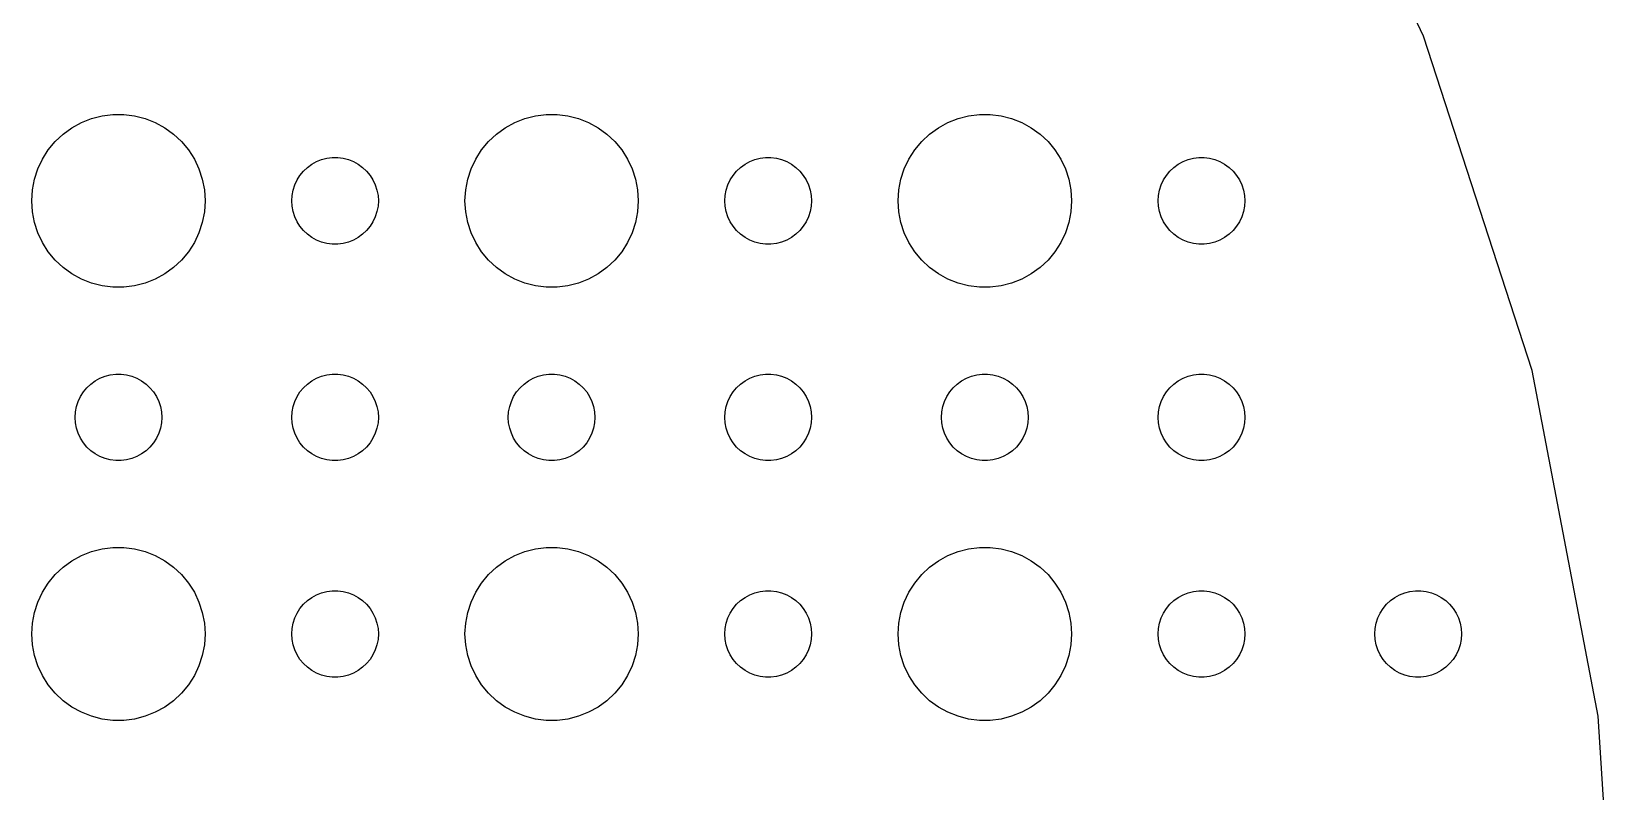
# Model space of a CAD drawing. Header units: metres. Extents: x -97 to 97, y -97 to 97.
# Drawn here: x 42 to 97, y 9.6 to 35.9 of the extents above; entities that cross this region are included whole.
import ezdxf

# ---------------------------------------------------------------- set-up
doc = ezdxf.new("R2010")
doc.units = ezdxf.units.M

msp = doc.modelspace()

# ---------------------------------------------------------------- linework, layer by layer
for p, q in [((90.1883, 35.7081), (85.0017, 46.7301)), ((93.9526, 24.1229), (90.1883, 35.7081)), ((43.0877, 32.3115), (43.3925, 32.533)), ((43.3925, 32.533), (43.7227, 32.7145)), ((43.7227, 32.7145), (44.0729, 32.8532)), ((44.0729, 32.8532), (44.4379, 32.9469)), ((44.4379, 32.9469), (44.8116, 32.9941)), ((44.8116, 32.9941), (45.1884, 32.9941)), ((45.1884, 32.9941), (45.5621, 32.9469)), ((45.5621, 32.9469), (45.927, 32.8532)), ((45.927, 32.8532), (46.2773, 32.7145)), ((46.2773, 32.7145), (46.6075, 32.533)), ((46.6075, 32.533), (46.9123, 32.3115)), ((58.0877, 32.3115), (58.3925, 32.533)), ((58.3925, 32.533), (58.7227, 32.7145)), ((58.7227, 32.7145), (59.0729, 32.8532)), ((59.0729, 32.8532), (59.4379, 32.9469)), ((59.4379, 32.9469), (59.8116, 32.9941)), ((59.8116, 32.9941), (60.1884, 32.9941)), ((60.1884, 32.9941), (60.5621, 32.9469)), ((60.5621, 32.9469), (60.927, 32.8532)), ((60.927, 32.8532), (61.2773, 32.7145)), ((61.2773, 32.7145), (61.6075, 32.533)), ((61.6075, 32.533), (61.9123, 32.3115)), ((73.0877, 32.3115), (73.3925, 32.533)), ((73.3925, 32.533), (73.7227, 32.7145)), ((73.7227, 32.7145), (74.073, 32.8532)), ((74.073, 32.8532), (74.4379, 32.9469)), ((74.4379, 32.9469), (74.8116, 32.9941)), ((74.8116, 32.9941), (75.1884, 32.9941)), ((75.1884, 32.9941), (75.5621, 32.9469)), ((75.5621, 32.9469), (75.927, 32.8532)), ((75.927, 32.8532), (76.2773, 32.7145)), ((76.2773, 32.7145), (76.6075, 32.533)), ((76.6075, 32.533), (76.9123, 32.3115)), ((42.5729, 31.7634), (42.8131, 32.0536)), ((42.8131, 32.0536), (43.0877, 32.3115)), ((46.9123, 32.3115), (47.1869, 32.0536)), ((47.1869, 32.0536), (47.427, 31.7634)), ((57.5729, 31.7634), (57.8131, 32.0536)), ((57.8131, 32.0536), (58.0877, 32.3115)), ((61.9123, 32.3115), (62.1869, 32.0536)), ((62.1869, 32.0536), (62.427, 31.7634)), ((72.573, 31.7634), (72.8131, 32.0536)), ((72.8131, 32.0536), (73.0877, 32.3115)), ((76.9123, 32.3115), (77.1869, 32.0536)), ((77.1869, 32.0536), (77.427, 31.7634)), ((42.2107, 31.1044), (42.3711, 31.4453)), ((42.3711, 31.4453), (42.5729, 31.7634)), ((47.427, 31.7634), (47.6289, 31.4453)), ((47.6289, 31.4453), (47.7893, 31.1044)), ((51.6963, 31.2665), (51.8613, 31.3572)), ((51.8613, 31.3572), (52.0365, 31.4266)), ((52.0365, 31.4266), (52.2189, 31.4734)), ((52.2189, 31.4734), (52.4058, 31.497)), ((52.4058, 31.497), (52.5942, 31.497)), ((52.5942, 31.497), (52.7811, 31.4734)), ((52.7811, 31.4734), (52.9635, 31.4266)), ((52.9635, 31.4266), (53.1387, 31.3572)), ((53.1387, 31.3572), (53.3037, 31.2665)), ((57.2107, 31.1044), (57.3711, 31.4453)), ((57.3711, 31.4453), (57.5729, 31.7634)), ((62.427, 31.7634), (62.6289, 31.4453)), ((62.6289, 31.4453), (62.7893, 31.1044)), ((66.6963, 31.2665), (66.8613, 31.3572)), ((66.8613, 31.3572), (67.0365, 31.4266)), ((67.0365, 31.4266), (67.2189, 31.4734)), ((67.2189, 31.4734), (67.4058, 31.497)), ((67.4058, 31.497), (67.5942, 31.497)), ((67.5942, 31.497), (67.7811, 31.4734)), ((67.7811, 31.4734), (67.9635, 31.4266)), ((67.9635, 31.4266), (68.1387, 31.3572)), ((68.1387, 31.3572), (68.3037, 31.2665)), ((72.2107, 31.1044), (72.3711, 31.4453)), ((72.3711, 31.4453), (72.573, 31.7634)), ((77.427, 31.7634), (77.6289, 31.4453)), ((77.6289, 31.4453), (77.7893, 31.1044)), ((81.6963, 31.2665), (81.8613, 31.3572)), ((81.8613, 31.3572), (82.0365, 31.4266)), ((82.0365, 31.4266), (82.2189, 31.4734)), ((82.2189, 31.4734), (82.4058, 31.497)), ((82.4058, 31.497), (82.5942, 31.497)), ((82.5942, 31.497), (82.7811, 31.4734)), ((82.7811, 31.4734), (82.9635, 31.4266)), ((82.9635, 31.4266), (83.1387, 31.3572)), ((83.1387, 31.3572), (83.3037, 31.2665)), ((42.0942, 30.7461), (42.2107, 31.1044)), ((47.7893, 31.1044), (47.9057, 30.7461)), ((51.1855, 30.7226), (51.2865, 30.8817)), ((51.2865, 30.8817), (51.4065, 31.0268)), ((51.4065, 31.0268), (51.5439, 31.1558)), ((51.5439, 31.1558), (51.6963, 31.2665)), ((53.3037, 31.2665), (53.4561, 31.1558)), ((53.4561, 31.1558), (53.5934, 31.0268)), ((53.5934, 31.0268), (53.7135, 30.8817)), ((53.7135, 30.8817), (53.8145, 30.7226)), ((57.0942, 30.7461), (57.2107, 31.1044)), ((62.7893, 31.1044), (62.9057, 30.7461)), ((66.1855, 30.7226), (66.2865, 30.8817)), ((66.2865, 30.8817), (66.4065, 31.0268)), ((66.4065, 31.0268), (66.5439, 31.1558)), ((66.5439, 31.1558), (66.6963, 31.2665)), ((68.3037, 31.2665), (68.4561, 31.1558)), ((68.4561, 31.1558), (68.5934, 31.0268)), ((68.5934, 31.0268), (68.7135, 30.8817)), ((68.7135, 30.8817), (68.8145, 30.7226)), ((72.0943, 30.7461), (72.2107, 31.1044)), ((77.7893, 31.1044), (77.9057, 30.7461)), ((81.1855, 30.7226), (81.2865, 30.8817)), ((81.2865, 30.8817), (81.4065, 31.0268)), ((81.4065, 31.0268), (81.5439, 31.1558)), ((81.5439, 31.1558), (81.6963, 31.2665)), ((83.3037, 31.2665), (83.4561, 31.1558)), ((83.4561, 31.1558), (83.5934, 31.0268)), ((83.5934, 31.0268), (83.7135, 30.8817)), ((83.7135, 30.8817), (83.8145, 30.7226)), ((42, 30), (42.0237, 30.376)), ((42.0237, 30.376), (42.0942, 30.7461)), ((47.9057, 30.7461), (47.9763, 30.376)), ((47.9763, 30.376), (48, 30)), ((51.0118, 30.188), (51.0471, 30.373)), ((51.0471, 30.373), (51.1053, 30.5522)), ((51.1053, 30.5522), (51.1855, 30.7226)), ((53.8145, 30.7226), (53.8947, 30.5522)), ((53.8947, 30.5522), (53.9529, 30.373)), ((53.9529, 30.373), (53.9882, 30.188)), ((57, 30), (57.0237, 30.376)), ((57.0237, 30.376), (57.0942, 30.7461)), ((62.9057, 30.7461), (62.9763, 30.376)), ((62.9763, 30.376), (63, 30)), ((66.0118, 30.188), (66.0471, 30.373)), ((66.0471, 30.373), (66.1053, 30.5522)), ((66.1053, 30.5522), (66.1855, 30.7226)), ((68.8145, 30.7226), (68.8947, 30.5522)), ((68.8947, 30.5522), (68.9529, 30.373)), ((68.9529, 30.373), (68.9882, 30.188)), ((72, 30), (72.0237, 30.376)), ((72.0237, 30.376), (72.0943, 30.7461)), ((77.9057, 30.7461), (77.9763, 30.376)), ((77.9763, 30.376), (78, 30)), ((81.0118, 30.188), (81.0471, 30.373)), ((81.0471, 30.373), (81.1053, 30.5522)), ((81.1053, 30.5522), (81.1855, 30.7226)), ((83.8145, 30.7226), (83.8947, 30.5522)), ((83.8947, 30.5522), (83.9529, 30.373)), ((83.9529, 30.373), (83.9882, 30.188)), ((42.0237, 29.624), (42, 30)), ((48, 30), (47.9763, 29.624)), ((51, 30), (51.0118, 30.188)), ((51.0118, 29.812), (51, 30)), ((51.0471, 29.627), (51.0118, 29.812)), ((53.9882, 29.812), (53.9529, 29.627)), ((53.9882, 30.188), (54, 30)), ((54, 30), (53.9882, 29.812)), ((57.0237, 29.624), (57, 30)), ((63, 30), (62.9763, 29.624)), ((66, 30), (66.0118, 30.188)), ((66.0118, 29.812), (66, 30)), ((66.0471, 29.627), (66.0118, 29.812)), ((68.9882, 29.812), (68.9529, 29.627)), ((68.9882, 30.188), (69, 30)), ((69, 30), (68.9882, 29.812)), ((72.0237, 29.624), (72, 30)), ((78, 30), (77.9763, 29.624)), ((81, 30), (81.0118, 30.188)), ((81.0118, 29.812), (81, 30)), ((81.0471, 29.627), (81.0118, 29.812)), ((83.9882, 29.812), (83.9529, 29.627)), ((83.9882, 30.188), (84, 30)), ((84, 30), (83.9882, 29.812)), ((42.0942, 29.2539), (42.0237, 29.624)), ((42.2107, 28.8956), (42.0942, 29.2539)), ((47.9057, 29.2539), (47.7893, 28.8956)), ((47.9763, 29.624), (47.9057, 29.2539)), ((51.1053, 29.4478), (51.0471, 29.627)), ((51.1855, 29.2774), (51.1053, 29.4478)), ((51.2865, 29.1183), (51.1855, 29.2774)), ((53.8145, 29.2774), (53.7135, 29.1183)), ((53.8947, 29.4478), (53.8145, 29.2774)), ((53.9529, 29.627), (53.8947, 29.4478)), ((57.0942, 29.2539), (57.0237, 29.624)), ((57.2107, 28.8956), (57.0942, 29.2539)), ((62.9057, 29.2539), (62.7893, 28.8956)), ((62.9763, 29.624), (62.9057, 29.2539)), ((66.1053, 29.4478), (66.0471, 29.627)), ((66.1855, 29.2774), (66.1053, 29.4478)), ((66.2865, 29.1183), (66.1855, 29.2774)), ((68.8145, 29.2774), (68.7135, 29.1183)), ((68.8947, 29.4478), (68.8145, 29.2774)), ((68.9529, 29.627), (68.8947, 29.4478)), ((72.0943, 29.2539), (72.0237, 29.624)), ((72.2107, 28.8956), (72.0943, 29.2539)), ((77.9057, 29.2539), (77.7893, 28.8956)), ((77.9763, 29.624), (77.9057, 29.2539)), ((81.1053, 29.4478), (81.0471, 29.627)), ((81.1855, 29.2774), (81.1053, 29.4478)), ((81.2865, 29.1183), (81.1855, 29.2774)), ((83.8145, 29.2774), (83.7135, 29.1183)), ((83.8947, 29.4478), (83.8145, 29.2774)), ((83.9529, 29.627), (83.8947, 29.4478)), ((42.3711, 28.5547), (42.2107, 28.8956)), ((47.7893, 28.8956), (47.6289, 28.5547)), ((51.4065, 28.9732), (51.2865, 29.1183)), ((51.5439, 28.8442), (51.4065, 28.9732)), ((51.6963, 28.7335), (51.5439, 28.8442)), ((51.8613, 28.6427), (51.6963, 28.7335)), ((52.0365, 28.5734), (51.8613, 28.6427)), ((53.1387, 28.6427), (52.9635, 28.5734)), ((53.3037, 28.7335), (53.1387, 28.6427)), ((53.4561, 28.8442), (53.3037, 28.7335)), ((53.5934, 28.9732), (53.4561, 28.8442)), ((53.7135, 29.1183), (53.5934, 28.9732)), ((57.3711, 28.5547), (57.2107, 28.8956)), ((62.7893, 28.8956), (62.6289, 28.5547)), ((66.4065, 28.9732), (66.2865, 29.1183)), ((66.5439, 28.8442), (66.4065, 28.9732)), ((66.6963, 28.7335), (66.5439, 28.8442)), ((66.8613, 28.6427), (66.6963, 28.7335)), ((67.0365, 28.5734), (66.8613, 28.6427)), ((68.1387, 28.6427), (67.9635, 28.5734)), ((68.3037, 28.7335), (68.1387, 28.6427)), ((68.4561, 28.8442), (68.3037, 28.7335)), ((68.5934, 28.9732), (68.4561, 28.8442)), ((68.7135, 29.1183), (68.5934, 28.9732)), ((72.3711, 28.5547), (72.2107, 28.8956)), ((77.7893, 28.8956), (77.6289, 28.5547)), ((81.4065, 28.9732), (81.2865, 29.1183)), ((81.5439, 28.8442), (81.4065, 28.9732)), ((81.6963, 28.7335), (81.5439, 28.8442)), ((81.8613, 28.6427), (81.6963, 28.7335)), ((82.0365, 28.5734), (81.8613, 28.6427)), ((83.1387, 28.6427), (82.9635, 28.5734)), ((83.3037, 28.7335), (83.1387, 28.6427)), ((83.4561, 28.8442), (83.3037, 28.7335)), ((83.5934, 28.9732), (83.4561, 28.8442)), ((83.7135, 29.1183), (83.5934, 28.9732)), ((42.5729, 28.2366), (42.3711, 28.5547)), ((42.8131, 27.9464), (42.5729, 28.2366)), ((47.427, 28.2366), (47.1869, 27.9464)), ((47.6289, 28.5547), (47.427, 28.2366)), ((52.2189, 28.5266), (52.0365, 28.5734)), ((52.4058, 28.503), (52.2189, 28.5266)), ((52.5942, 28.503), (52.4058, 28.503)), ((52.7811, 28.5266), (52.5942, 28.503)), ((52.9635, 28.5734), (52.7811, 28.5266)), ((57.5729, 28.2366), (57.3711, 28.5547)), ((57.8131, 27.9464), (57.5729, 28.2366)), ((62.427, 28.2366), (62.1869, 27.9464)), ((62.6289, 28.5547), (62.427, 28.2366)), ((67.2189, 28.5266), (67.0365, 28.5734)), ((67.4058, 28.503), (67.2189, 28.5266)), ((67.5942, 28.503), (67.4058, 28.503)), ((67.7811, 28.5266), (67.5942, 28.503)), ((67.9635, 28.5734), (67.7811, 28.5266)), ((72.573, 28.2366), (72.3711, 28.5547)), ((72.8131, 27.9464), (72.573, 28.2366)), ((77.427, 28.2366), (77.1869, 27.9464)), ((77.6289, 28.5547), (77.427, 28.2366)), ((82.2189, 28.5266), (82.0365, 28.5734)), ((82.4058, 28.503), (82.2189, 28.5266)), ((82.5942, 28.503), (82.4058, 28.503)), ((82.7811, 28.5266), (82.5942, 28.503)), ((82.9635, 28.5734), (82.7811, 28.5266)), ((43.0877, 27.6884), (42.8131, 27.9464)), ((43.3925, 27.467), (43.0877, 27.6884)), ((46.9123, 27.6884), (46.6075, 27.467)), ((47.1869, 27.9464), (46.9123, 27.6884)), ((58.0877, 27.6884), (57.8131, 27.9464)), ((58.3925, 27.467), (58.0877, 27.6884)), ((61.9123, 27.6884), (61.6075, 27.467)), ((62.1869, 27.9464), (61.9123, 27.6884)), ((73.0877, 27.6884), (72.8131, 27.9464)), ((73.3925, 27.467), (73.0877, 27.6884)), ((76.9123, 27.6884), (76.6075, 27.467)), ((77.1869, 27.9464), (76.9123, 27.6884)), ((43.7227, 27.2855), (43.3925, 27.467)), ((44.0729, 27.1468), (43.7227, 27.2855)), ((44.4379, 27.0531), (44.0729, 27.1468)), ((44.8116, 27.0059), (44.4379, 27.0531)), ((45.1884, 27.0059), (44.8116, 27.0059)), ((45.5621, 27.0531), (45.1884, 27.0059)), ((45.927, 27.1468), (45.5621, 27.0531)), ((46.2773, 27.2855), (45.927, 27.1468)), ((46.6075, 27.467), (46.2773, 27.2855)), ((58.7227, 27.2855), (58.3925, 27.467)), ((59.0729, 27.1468), (58.7227, 27.2855)), ((59.4379, 27.0531), (59.0729, 27.1468)), ((59.8116, 27.0059), (59.4379, 27.0531)), ((60.1884, 27.0059), (59.8116, 27.0059)), ((60.5621, 27.0531), (60.1884, 27.0059)), ((60.927, 27.1468), (60.5621, 27.0531)), ((61.2773, 27.2855), (60.927, 27.1468)), ((61.6075, 27.467), (61.2773, 27.2855)), ((73.7227, 27.2855), (73.3925, 27.467)), ((74.073, 27.1468), (73.7227, 27.2855)), ((74.4379, 27.0531), (74.073, 27.1468)), ((74.8116, 27.0059), (74.4379, 27.0531)), ((75.1884, 27.0059), (74.8116, 27.0059)), ((75.5621, 27.0531), (75.1884, 27.0059)), ((75.927, 27.1468), (75.5621, 27.0531)), ((76.2773, 27.2855), (75.927, 27.1468)), ((76.6075, 27.467), (76.2773, 27.2855)), ((43.9065, 23.5268), (44.0439, 23.6558)), ((44.0439, 23.6558), (44.1963, 23.7665)), ((44.1963, 23.7665), (44.3613, 23.8572)), ((44.3613, 23.8572), (44.5365, 23.9266)), ((44.5365, 23.9266), (44.7189, 23.9734)), ((44.7189, 23.9734), (44.9058, 23.997)), ((44.9058, 23.997), (45.0942, 23.997)), ((45.0942, 23.997), (45.2811, 23.9734)), ((45.2811, 23.9734), (45.4635, 23.9266)), ((45.4635, 23.9266), (45.6387, 23.8572)), ((45.6387, 23.8572), (45.8037, 23.7665)), ((45.8037, 23.7665), (45.9561, 23.6558)), ((45.9561, 23.6558), (46.0934, 23.5268)), ((51.4065, 23.5268), (51.5439, 23.6558)), ((51.5439, 23.6558), (51.6963, 23.7665)), ((51.6963, 23.7665), (51.8613, 23.8572)), ((51.8613, 23.8572), (52.0365, 23.9266)), ((52.0365, 23.9266), (52.2189, 23.9734)), ((52.2189, 23.9734), (52.4058, 23.997)), ((52.4058, 23.997), (52.5942, 23.997)), ((52.5942, 23.997), (52.7811, 23.9734)), ((52.7811, 23.9734), (52.9635, 23.9266)), ((52.9635, 23.9266), (53.1387, 23.8572)), ((53.1387, 23.8572), (53.3037, 23.7665)), ((53.3037, 23.7665), (53.4561, 23.6558)), ((53.4561, 23.6558), (53.5934, 23.5268)), ((58.9065, 23.5268), (59.0439, 23.6558)), ((59.0439, 23.6558), (59.1963, 23.7665)), ((59.1963, 23.7665), (59.3613, 23.8572)), ((59.3613, 23.8572), (59.5365, 23.9266)), ((59.5365, 23.9266), (59.7189, 23.9734)), ((59.7189, 23.9734), (59.9058, 23.997)), ((59.9058, 23.997), (60.0942, 23.997)), ((60.0942, 23.997), (60.2811, 23.9734)), ((60.2811, 23.9734), (60.4635, 23.9266)), ((60.4635, 23.9266), (60.6387, 23.8572)), ((60.6387, 23.8572), (60.8037, 23.7665)), ((60.8037, 23.7665), (60.9561, 23.6558)), ((60.9561, 23.6558), (61.0934, 23.5268)), ((66.4065, 23.5268), (66.5439, 23.6558)), ((66.5439, 23.6558), (66.6963, 23.7665)), ((66.6963, 23.7665), (66.8613, 23.8572)), ((66.8613, 23.8572), (67.0365, 23.9266)), ((67.0365, 23.9266), (67.2189, 23.9734)), ((67.2189, 23.9734), (67.4058, 23.997)), ((67.4058, 23.997), (67.5942, 23.997)), ((67.5942, 23.997), (67.7811, 23.9734)), ((67.7811, 23.9734), (67.9635, 23.9266)), ((67.9635, 23.9266), (68.1387, 23.8572)), ((68.1387, 23.8572), (68.3037, 23.7665)), ((68.3037, 23.7665), (68.4561, 23.6558)), ((68.4561, 23.6558), (68.5934, 23.5268)), ((73.9065, 23.5268), (74.0439, 23.6558)), ((74.0439, 23.6558), (74.1963, 23.7665)), ((74.1963, 23.7665), (74.3613, 23.8572)), ((74.3613, 23.8572), (74.5365, 23.9266)), ((74.5365, 23.9266), (74.7189, 23.9734)), ((74.7189, 23.9734), (74.9058, 23.997)), ((74.9058, 23.997), (75.0942, 23.997)), ((75.0942, 23.997), (75.2811, 23.9734)), ((75.2811, 23.9734), (75.4635, 23.9266)), ((75.4635, 23.9266), (75.6387, 23.8572)), ((75.6387, 23.8572), (75.8037, 23.7665)), ((75.8037, 23.7665), (75.9561, 23.6558)), ((75.9561, 23.6558), (76.0934, 23.5268)), ((81.4065, 23.5268), (81.5439, 23.6558)), ((81.5439, 23.6558), (81.6963, 23.7665)), ((81.6963, 23.7665), (81.8613, 23.8572)), ((81.8613, 23.8572), (82.0365, 23.9266)), ((82.0365, 23.9266), (82.2189, 23.9734)), ((82.2189, 23.9734), (82.4058, 23.997)), ((82.4058, 23.997), (82.5942, 23.997)), ((82.5942, 23.997), (82.7811, 23.9734)), ((82.7811, 23.9734), (82.9635, 23.9266)), ((82.9635, 23.9266), (83.1387, 23.8572)), ((83.1387, 23.8572), (83.3037, 23.7665)), ((83.3037, 23.7665), (83.4561, 23.6558)), ((83.4561, 23.6558), (83.5934, 23.5268)), ((96.2351, 12.1573), (93.9526, 24.1229)), ((43.6053, 23.0522), (43.6855, 23.2226)), ((43.6855, 23.2226), (43.7865, 23.3817)), ((43.7865, 23.3817), (43.9065, 23.5268)), ((46.0934, 23.5268), (46.2135, 23.3817)), ((46.2135, 23.3817), (46.3145, 23.2226)), ((46.3145, 23.2226), (46.3947, 23.0522)), ((51.1053, 23.0522), (51.1855, 23.2226)), ((51.1855, 23.2226), (51.2865, 23.3817)), ((51.2865, 23.3817), (51.4065, 23.5268)), ((53.5934, 23.5268), (53.7135, 23.3817)), ((53.7135, 23.3817), (53.8145, 23.2226)), ((53.8145, 23.2226), (53.8947, 23.0522)), ((58.6053, 23.0522), (58.6855, 23.2226)), ((58.6855, 23.2226), (58.7865, 23.3817)), ((58.7865, 23.3817), (58.9065, 23.5268)), ((61.0934, 23.5268), (61.2135, 23.3817)), ((61.2135, 23.3817), (61.3145, 23.2226)), ((61.3145, 23.2226), (61.3947, 23.0522)), ((66.1053, 23.0522), (66.1855, 23.2226)), ((66.1855, 23.2226), (66.2865, 23.3817)), ((66.2865, 23.3817), (66.4065, 23.5268)), ((68.5934, 23.5268), (68.7135, 23.3817)), ((68.7135, 23.3817), (68.8145, 23.2226)), ((68.8145, 23.2226), (68.8947, 23.0522)), ((73.6053, 23.0522), (73.6855, 23.2226)), ((73.6855, 23.2226), (73.7865, 23.3817)), ((73.7865, 23.3817), (73.9065, 23.5268)), ((76.0934, 23.5268), (76.2135, 23.3817)), ((76.2135, 23.3817), (76.3145, 23.2226)), ((76.3145, 23.2226), (76.3947, 23.0522)), ((81.1053, 23.0522), (81.1855, 23.2226)), ((81.1855, 23.2226), (81.2865, 23.3817)), ((81.2865, 23.3817), (81.4065, 23.5268)), ((83.5934, 23.5268), (83.7135, 23.3817)), ((83.7135, 23.3817), (83.8145, 23.2226)), ((83.8145, 23.2226), (83.8947, 23.0522)), ((43.5, 22.5), (43.5118, 22.688)), ((43.5118, 22.688), (43.5471, 22.873)), ((43.5471, 22.873), (43.6053, 23.0522)), ((46.3947, 23.0522), (46.4529, 22.873)), ((46.4529, 22.873), (46.4882, 22.688)), ((46.4882, 22.688), (46.5, 22.5)), ((51, 22.5), (51.0118, 22.688)), ((51.0118, 22.688), (51.0471, 22.873)), ((51.0471, 22.873), (51.1053, 23.0522)), ((53.8947, 23.0522), (53.9529, 22.873)), ((53.9529, 22.873), (53.9882, 22.688)), ((53.9882, 22.688), (54, 22.5)), ((58.5, 22.5), (58.5118, 22.688)), ((58.5118, 22.688), (58.5471, 22.873)), ((58.5471, 22.873), (58.6053, 23.0522)), ((61.3947, 23.0522), (61.4529, 22.873)), ((61.4529, 22.873), (61.4882, 22.688)), ((61.4882, 22.688), (61.5, 22.5)), ((66, 22.5), (66.0118, 22.688)), ((66.0118, 22.688), (66.0471, 22.873)), ((66.0471, 22.873), (66.1053, 23.0522)), ((68.8947, 23.0522), (68.9529, 22.873)), ((68.9529, 22.873), (68.9882, 22.688)), ((68.9882, 22.688), (69, 22.5)), ((73.5, 22.5), (73.5118, 22.688)), ((73.5118, 22.688), (73.5471, 22.873)), ((73.5471, 22.873), (73.6053, 23.0522)), ((76.3947, 23.0522), (76.4529, 22.873)), ((76.4529, 22.873), (76.4882, 22.688)), ((76.4882, 22.688), (76.5, 22.5)), ((81, 22.5), (81.0118, 22.688)), ((81.0118, 22.688), (81.0471, 22.873)), ((81.0471, 22.873), (81.1053, 23.0522)), ((83.8947, 23.0522), (83.9529, 22.873)), ((83.9529, 22.873), (83.9882, 22.688)), ((83.9882, 22.688), (84, 22.5)), ((43.5118, 22.312), (43.5, 22.5)), ((43.5471, 22.127), (43.5118, 22.312)), ((43.6053, 21.9478), (43.5471, 22.127)), ((46.4529, 22.127), (46.3947, 21.9478)), ((46.4882, 22.312), (46.4529, 22.127)), ((46.5, 22.5), (46.4882, 22.312)), ((51.0118, 22.312), (51, 22.5)), ((51.0471, 22.127), (51.0118, 22.312)), ((51.1053, 21.9478), (51.0471, 22.127)), ((53.9529, 22.127), (53.8947, 21.9478)), ((53.9882, 22.312), (53.9529, 22.127)), ((54, 22.5), (53.9882, 22.312)), ((58.5118, 22.312), (58.5, 22.5)), ((58.5471, 22.127), (58.5118, 22.312)), ((58.6053, 21.9478), (58.5471, 22.127)), ((61.4529, 22.127), (61.3947, 21.9478)), ((61.4882, 22.312), (61.4529, 22.127)), ((61.5, 22.5), (61.4882, 22.312)), ((66.0118, 22.312), (66, 22.5)), ((66.0471, 22.127), (66.0118, 22.312)), ((66.1053, 21.9478), (66.0471, 22.127)), ((68.9529, 22.127), (68.8947, 21.9478)), ((68.9882, 22.312), (68.9529, 22.127)), ((69, 22.5), (68.9882, 22.312)), ((73.5118, 22.312), (73.5, 22.5)), ((73.5471, 22.127), (73.5118, 22.312)), ((73.6053, 21.9478), (73.5471, 22.127)), ((76.4529, 22.127), (76.3947, 21.9478)), ((76.4882, 22.312), (76.4529, 22.127)), ((76.5, 22.5), (76.4882, 22.312)), ((81.0118, 22.312), (81, 22.5)), ((81.0471, 22.127), (81.0118, 22.312)), ((81.1053, 21.9478), (81.0471, 22.127)), ((83.9529, 22.127), (83.8947, 21.9478)), ((83.9882, 22.312), (83.9529, 22.127)), ((84, 22.5), (83.9882, 22.312)), ((43.6855, 21.7774), (43.6053, 21.9478)), ((43.7865, 21.6183), (43.6855, 21.7774)), ((43.9065, 21.4732), (43.7865, 21.6183)), ((44.0439, 21.3442), (43.9065, 21.4732)), ((46.0934, 21.4732), (45.9561, 21.3442)), ((46.2135, 21.6183), (46.0934, 21.4732)), ((46.3145, 21.7774), (46.2135, 21.6183)), ((46.3947, 21.9478), (46.3145, 21.7774)), ((51.1855, 21.7774), (51.1053, 21.9478)), ((51.2865, 21.6183), (51.1855, 21.7774)), ((51.4065, 21.4732), (51.2865, 21.6183)), ((51.5439, 21.3442), (51.4065, 21.4732)), ((53.5934, 21.4732), (53.4561, 21.3442)), ((53.7135, 21.6183), (53.5934, 21.4732)), ((53.8145, 21.7774), (53.7135, 21.6183)), ((53.8947, 21.9478), (53.8145, 21.7774)), ((58.6855, 21.7774), (58.6053, 21.9478)), ((58.7865, 21.6183), (58.6855, 21.7774)), ((58.9065, 21.4732), (58.7865, 21.6183)), ((59.0439, 21.3442), (58.9065, 21.4732)), ((61.0934, 21.4732), (60.9561, 21.3442)), ((61.2135, 21.6183), (61.0934, 21.4732)), ((61.3145, 21.7774), (61.2135, 21.6183)), ((61.3947, 21.9478), (61.3145, 21.7774)), ((66.1855, 21.7774), (66.1053, 21.9478)), ((66.2865, 21.6183), (66.1855, 21.7774)), ((66.4065, 21.4732), (66.2865, 21.6183)), ((66.5439, 21.3442), (66.4065, 21.4732)), ((68.5934, 21.4732), (68.4561, 21.3442)), ((68.7135, 21.6183), (68.5934, 21.4732)), ((68.8145, 21.7774), (68.7135, 21.6183)), ((68.8947, 21.9478), (68.8145, 21.7774)), ((73.6855, 21.7774), (73.6053, 21.9478)), ((73.7865, 21.6183), (73.6855, 21.7774)), ((73.9065, 21.4732), (73.7865, 21.6183)), ((74.0439, 21.3442), (73.9065, 21.4732)), ((76.0934, 21.4732), (75.9561, 21.3442)), ((76.2135, 21.6183), (76.0934, 21.4732)), ((76.3145, 21.7774), (76.2135, 21.6183)), ((76.3947, 21.9478), (76.3145, 21.7774)), ((81.1855, 21.7774), (81.1053, 21.9478)), ((81.2865, 21.6183), (81.1855, 21.7774)), ((81.4065, 21.4732), (81.2865, 21.6183)), ((81.5439, 21.3442), (81.4065, 21.4732)), ((83.5934, 21.4732), (83.4561, 21.3442)), ((83.7135, 21.6183), (83.5934, 21.4732)), ((83.8145, 21.7774), (83.7135, 21.6183)), ((83.8947, 21.9478), (83.8145, 21.7774)), ((44.1963, 21.2335), (44.0439, 21.3442)), ((44.3613, 21.1427), (44.1963, 21.2335)), ((44.5365, 21.0734), (44.3613, 21.1427)), ((44.7189, 21.0266), (44.5365, 21.0734)), ((44.9058, 21.003), (44.7189, 21.0266)), ((45.0942, 21.003), (44.9058, 21.003)), ((45.2811, 21.0266), (45.0942, 21.003)), ((45.4635, 21.0734), (45.2811, 21.0266)), ((45.6387, 21.1427), (45.4635, 21.0734)), ((45.8037, 21.2335), (45.6387, 21.1427)), ((45.9561, 21.3442), (45.8037, 21.2335)), ((51.6963, 21.2335), (51.5439, 21.3442)), ((51.8613, 21.1427), (51.6963, 21.2335)), ((52.0365, 21.0734), (51.8613, 21.1427)), ((52.2189, 21.0266), (52.0365, 21.0734)), ((52.4058, 21.003), (52.2189, 21.0266)), ((52.5942, 21.003), (52.4058, 21.003)), ((52.7811, 21.0266), (52.5942, 21.003)), ((52.9635, 21.0734), (52.7811, 21.0266)), ((53.1387, 21.1427), (52.9635, 21.0734)), ((53.3037, 21.2335), (53.1387, 21.1427)), ((53.4561, 21.3442), (53.3037, 21.2335)), ((59.1963, 21.2335), (59.0439, 21.3442)), ((59.3613, 21.1427), (59.1963, 21.2335)), ((59.5365, 21.0734), (59.3613, 21.1427)), ((59.7189, 21.0266), (59.5365, 21.0734)), ((59.9058, 21.003), (59.7189, 21.0266)), ((60.0942, 21.003), (59.9058, 21.003)), ((60.2811, 21.0266), (60.0942, 21.003)), ((60.4635, 21.0734), (60.2811, 21.0266)), ((60.6387, 21.1427), (60.4635, 21.0734)), ((60.8037, 21.2335), (60.6387, 21.1427)), ((60.9561, 21.3442), (60.8037, 21.2335)), ((66.6963, 21.2335), (66.5439, 21.3442)), ((66.8613, 21.1427), (66.6963, 21.2335)), ((67.0365, 21.0734), (66.8613, 21.1427)), ((67.2189, 21.0266), (67.0365, 21.0734)), ((67.4058, 21.003), (67.2189, 21.0266)), ((67.5942, 21.003), (67.4058, 21.003)), ((67.7811, 21.0266), (67.5942, 21.003)), ((67.9635, 21.0734), (67.7811, 21.0266)), ((68.1387, 21.1427), (67.9635, 21.0734)), ((68.3037, 21.2335), (68.1387, 21.1427)), ((68.4561, 21.3442), (68.3037, 21.2335)), ((74.1963, 21.2335), (74.0439, 21.3442)), ((74.3613, 21.1427), (74.1963, 21.2335)), ((74.5365, 21.0734), (74.3613, 21.1427)), ((74.7189, 21.0266), (74.5365, 21.0734)), ((74.9058, 21.003), (74.7189, 21.0266)), ((75.0942, 21.003), (74.9058, 21.003)), ((75.2811, 21.0266), (75.0942, 21.003)), ((75.4635, 21.0734), (75.2811, 21.0266)), ((75.6387, 21.1427), (75.4635, 21.0734)), ((75.8037, 21.2335), (75.6387, 21.1427)), ((75.9561, 21.3442), (75.8037, 21.2335)), ((81.6963, 21.2335), (81.5439, 21.3442)), ((81.8613, 21.1427), (81.6963, 21.2335)), ((82.0365, 21.0734), (81.8613, 21.1427)), ((82.2189, 21.0266), (82.0365, 21.0734)), ((82.4058, 21.003), (82.2189, 21.0266)), ((82.5942, 21.003), (82.4058, 21.003)), ((82.7811, 21.0266), (82.5942, 21.003)), ((82.9635, 21.0734), (82.7811, 21.0266)), ((83.1387, 21.1427), (82.9635, 21.0734)), ((83.3037, 21.2335), (83.1387, 21.1427)), ((83.4561, 21.3442), (83.3037, 21.2335)), ((43.3925, 17.533), (43.7227, 17.7145)), ((43.7227, 17.7145), (44.0729, 17.8532)), ((44.0729, 17.8532), (44.4379, 17.9469)), ((44.4379, 17.9469), (44.8116, 17.9941)), ((44.8116, 17.9941), (45.1884, 17.9941)), ((45.1884, 17.9941), (45.5621, 17.9469)), ((45.5621, 17.9469), (45.927, 17.8532)), ((45.927, 17.8532), (46.2773, 17.7145)), ((46.2773, 17.7145), (46.6075, 17.533)), ((58.3925, 17.533), (58.7227, 17.7145)), ((58.7227, 17.7145), (59.0729, 17.8532)), ((59.0729, 17.8532), (59.4379, 17.9469)), ((59.4379, 17.9469), (59.8116, 17.9941)), ((59.8116, 17.9941), (60.1884, 17.9941)), ((60.1884, 17.9941), (60.5621, 17.9469)), ((60.5621, 17.9469), (60.927, 17.8532)), ((60.927, 17.8532), (61.2773, 17.7145)), ((61.2773, 17.7145), (61.6075, 17.533)), ((73.3925, 17.533), (73.7227, 17.7145)), ((73.7227, 17.7145), (74.073, 17.8532)), ((74.073, 17.8532), (74.4379, 17.9469)), ((74.4379, 17.9469), (74.8116, 17.9941)), ((74.8116, 17.9941), (75.1884, 17.9941)), ((75.1884, 17.9941), (75.5621, 17.9469)), ((75.5621, 17.9469), (75.927, 17.8532)), ((75.927, 17.8532), (76.2773, 17.7145)), ((76.2773, 17.7145), (76.6075, 17.533)), ((42.5729, 16.7634), (42.8131, 17.0536)), ((42.8131, 17.0536), (43.0877, 17.3115)), ((43.0877, 17.3115), (43.3925, 17.533)), ((46.6075, 17.533), (46.9123, 17.3115)), ((46.9123, 17.3115), (47.1869, 17.0536)), ((47.1869, 17.0536), (47.427, 16.7634)), ((57.5729, 16.7634), (57.8131, 17.0536)), ((57.8131, 17.0536), (58.0877, 17.3115)), ((58.0877, 17.3115), (58.3925, 17.533)), ((61.6075, 17.533), (61.9123, 17.3115)), ((61.9123, 17.3115), (62.1869, 17.0536)), ((62.1869, 17.0536), (62.427, 16.7634)), ((72.573, 16.7634), (72.8131, 17.0536)), ((72.8131, 17.0536), (73.0877, 17.3115)), ((73.0877, 17.3115), (73.3925, 17.533)), ((76.6075, 17.533), (76.9123, 17.3115)), ((76.9123, 17.3115), (77.1869, 17.0536)), ((77.1869, 17.0536), (77.427, 16.7634)), ((42.3711, 16.4453), (42.5729, 16.7634)), ((47.427, 16.7634), (47.6289, 16.4453)), ((57.3711, 16.4453), (57.5729, 16.7634)), ((62.427, 16.7634), (62.6289, 16.4453)), ((72.3711, 16.4453), (72.573, 16.7634)), ((77.427, 16.7634), (77.6289, 16.4453)), ((42.0942, 15.7461), (42.2107, 16.1044)), ((42.2107, 16.1044), (42.3711, 16.4453)), ((47.6289, 16.4453), (47.7893, 16.1044)), ((47.7893, 16.1044), (47.9057, 15.7461)), ((51.2865, 15.8817), (51.4065, 16.0268)), ((51.4065, 16.0268), (51.5439, 16.1558)), ((51.5439, 16.1558), (51.6963, 16.2665)), ((51.6963, 16.2665), (51.8613, 16.3572)), ((51.8613, 16.3572), (52.0365, 16.4266)), ((52.0365, 16.4266), (52.2189, 16.4734)), ((52.2189, 16.4734), (52.4058, 16.497)), ((52.4058, 16.497), (52.5942, 16.497)), ((52.5942, 16.497), (52.7811, 16.4734)), ((52.7811, 16.4734), (52.9635, 16.4266)), ((52.9635, 16.4266), (53.1387, 16.3572)), ((53.1387, 16.3572), (53.3037, 16.2665)), ((53.3037, 16.2665), (53.4561, 16.1558)), ((53.4561, 16.1558), (53.5934, 16.0268)), ((53.5934, 16.0268), (53.7135, 15.8817)), ((57.0942, 15.7461), (57.2107, 16.1044)), ((57.2107, 16.1044), (57.3711, 16.4453)), ((62.6289, 16.4453), (62.7893, 16.1044)), ((62.7893, 16.1044), (62.9057, 15.7461)), ((66.2865, 15.8817), (66.4065, 16.0268)), ((66.4065, 16.0268), (66.5439, 16.1558)), ((66.5439, 16.1558), (66.6963, 16.2665)), ((66.6963, 16.2665), (66.8613, 16.3572)), ((66.8613, 16.3572), (67.0365, 16.4266)), ((67.0365, 16.4266), (67.2189, 16.4734)), ((67.2189, 16.4734), (67.4058, 16.497)), ((67.4058, 16.497), (67.5942, 16.497)), ((67.5942, 16.497), (67.7811, 16.4734)), ((67.7811, 16.4734), (67.9635, 16.4266)), ((67.9635, 16.4266), (68.1387, 16.3572)), ((68.1387, 16.3572), (68.3037, 16.2665)), ((68.3037, 16.2665), (68.4561, 16.1558)), ((68.4561, 16.1558), (68.5934, 16.0268)), ((68.5934, 16.0268), (68.7135, 15.8817)), ((72.0943, 15.7461), (72.2107, 16.1044)), ((72.2107, 16.1044), (72.3711, 16.4453)), ((77.6289, 16.4453), (77.7893, 16.1044)), ((77.7893, 16.1044), (77.9057, 15.7461)), ((81.2865, 15.8817), (81.4065, 16.0268)), ((81.4065, 16.0268), (81.5439, 16.1558)), ((81.5439, 16.1558), (81.6963, 16.2665)), ((81.6963, 16.2665), (81.8613, 16.3572)), ((81.8613, 16.3572), (82.0365, 16.4266)), ((82.0365, 16.4266), (82.2189, 16.4734)), ((82.2189, 16.4734), (82.4058, 16.497)), ((82.4058, 16.497), (82.5942, 16.497)), ((82.5942, 16.497), (82.7811, 16.4734)), ((82.7811, 16.4734), (82.9635, 16.4266)), ((82.9635, 16.4266), (83.1387, 16.3572)), ((83.1387, 16.3572), (83.3037, 16.2665)), ((83.3037, 16.2665), (83.4561, 16.1558)), ((83.4561, 16.1558), (83.5934, 16.0268)), ((83.5934, 16.0268), (83.7135, 15.8817)), ((88.7865, 15.8817), (88.9065, 16.0268)), ((88.9065, 16.0268), (89.0439, 16.1558)), ((89.0439, 16.1558), (89.1963, 16.2665)), ((89.1963, 16.2665), (89.3613, 16.3572)), ((89.3613, 16.3572), (89.5365, 16.4266)), ((89.5365, 16.4266), (89.7189, 16.4734)), ((89.7189, 16.4734), (89.9058, 16.497)), ((89.9058, 16.497), (90.0942, 16.497)), ((90.0942, 16.497), (90.2811, 16.4734)), ((90.2811, 16.4734), (90.4635, 16.4266)), ((90.4635, 16.4266), (90.6387, 16.3572)), ((90.6387, 16.3572), (90.8037, 16.2665)), ((90.8037, 16.2665), (90.9561, 16.1558)), ((90.9561, 16.1558), (91.0934, 16.0268)), ((91.0934, 16.0268), (91.2135, 15.8817)), ((42.0237, 15.376), (42.0942, 15.7461)), ((47.9057, 15.7461), (47.9763, 15.376)), ((51.0471, 15.373), (51.1053, 15.5522)), ((51.1053, 15.5522), (51.1855, 15.7226)), ((51.1855, 15.7226), (51.2865, 15.8817)), ((53.7135, 15.8817), (53.8145, 15.7226)), ((53.8145, 15.7226), (53.8947, 15.5522)), ((53.8947, 15.5522), (53.9529, 15.373)), ((57.0237, 15.376), (57.0942, 15.7461)), ((62.9057, 15.7461), (62.9763, 15.376)), ((66.0471, 15.373), (66.1053, 15.5522)), ((66.1053, 15.5522), (66.1855, 15.7226)), ((66.1855, 15.7226), (66.2865, 15.8817)), ((68.7135, 15.8817), (68.8145, 15.7226)), ((68.8145, 15.7226), (68.8947, 15.5522)), ((68.8947, 15.5522), (68.9529, 15.373)), ((72.0237, 15.376), (72.0943, 15.7461)), ((77.9057, 15.7461), (77.9763, 15.376)), ((81.0471, 15.373), (81.1053, 15.5522)), ((81.1053, 15.5522), (81.1855, 15.7226)), ((81.1855, 15.7226), (81.2865, 15.8817)), ((83.7135, 15.8817), (83.8145, 15.7226)), ((83.8145, 15.7226), (83.8947, 15.5522)), ((83.8947, 15.5522), (83.9529, 15.373)), ((88.5471, 15.373), (88.6053, 15.5522)), ((88.6053, 15.5522), (88.6855, 15.7226)), ((88.6855, 15.7226), (88.7865, 15.8817)), ((91.2135, 15.8817), (91.3145, 15.7226)), ((91.3145, 15.7226), (91.3947, 15.5522)), ((91.3947, 15.5522), (91.4529, 15.373)), ((42, 15), (42.0237, 15.376)), ((42.0237, 14.624), (42, 15)), ((47.9763, 15.376), (48, 15)), ((48, 15), (47.9763, 14.624)), ((51, 15), (51.0118, 15.188)), ((51.0118, 14.812), (51, 15)), ((51.0118, 15.188), (51.0471, 15.373)), ((53.9529, 15.373), (53.9882, 15.188)), ((53.9882, 15.188), (54, 15)), ((54, 15), (53.9882, 14.812)), ((57, 15), (57.0237, 15.376)), ((57.0237, 14.624), (57, 15)), ((62.9763, 15.376), (63, 15)), ((63, 15), (62.9763, 14.624)), ((66, 15), (66.0118, 15.188)), ((66.0118, 14.812), (66, 15)), ((66.0118, 15.188), (66.0471, 15.373)), ((68.9529, 15.373), (68.9882, 15.188)), ((68.9882, 15.188), (69, 15)), ((69, 15), (68.9882, 14.812)), ((72, 15), (72.0237, 15.376)), ((72.0237, 14.624), (72, 15)), ((77.9763, 15.376), (78, 15)), ((78, 15), (77.9763, 14.624)), ((81, 15), (81.0118, 15.188)), ((81.0118, 14.812), (81, 15)), ((81.0118, 15.188), (81.0471, 15.373)), ((83.9529, 15.373), (83.9882, 15.188)), ((83.9882, 15.188), (84, 15)), ((84, 15), (83.9882, 14.812)), ((88.5, 15), (88.5118, 15.188)), ((88.5118, 14.812), (88.5, 15)), ((88.5118, 15.188), (88.5471, 15.373)), ((91.4529, 15.373), (91.4882, 15.188)), ((91.4882, 15.188), (91.5, 15)), ((91.5, 15), (91.4882, 14.812)), ((42.0942, 14.2539), (42.0237, 14.624)), ((47.9763, 14.624), (47.9057, 14.2539)), ((51.0471, 14.627), (51.0118, 14.812)), ((51.1053, 14.4478), (51.0471, 14.627)), ((51.1855, 14.2774), (51.1053, 14.4478)), ((53.8947, 14.4478), (53.8145, 14.2774)), ((53.9529, 14.627), (53.8947, 14.4478)), ((53.9882, 14.812), (53.9529, 14.627)), ((57.0942, 14.2539), (57.0237, 14.624)), ((62.9763, 14.624), (62.9057, 14.2539)), ((66.0471, 14.627), (66.0118, 14.812)), ((66.1053, 14.4478), (66.0471, 14.627)), ((66.1855, 14.2774), (66.1053, 14.4478)), ((68.8947, 14.4478), (68.8145, 14.2774)), ((68.9529, 14.627), (68.8947, 14.4478)), ((68.9882, 14.812), (68.9529, 14.627)), ((72.0943, 14.2539), (72.0237, 14.624)), ((77.9763, 14.624), (77.9057, 14.2539)), ((81.0471, 14.627), (81.0118, 14.812)), ((81.1053, 14.4478), (81.0471, 14.627)), ((81.1855, 14.2774), (81.1053, 14.4478)), ((83.8947, 14.4478), (83.8145, 14.2774)), ((83.9529, 14.627), (83.8947, 14.4478)), ((83.9882, 14.812), (83.9529, 14.627)), ((88.5471, 14.627), (88.5118, 14.812)), ((88.6053, 14.4478), (88.5471, 14.627)), ((88.6855, 14.2774), (88.6053, 14.4478)), ((91.3947, 14.4478), (91.3145, 14.2774)), ((91.4529, 14.627), (91.3947, 14.4478)), ((91.4882, 14.812), (91.4529, 14.627)), ((42.2107, 13.8956), (42.0942, 14.2539)), ((42.3711, 13.5547), (42.2107, 13.8956)), ((47.7893, 13.8956), (47.6289, 13.5547)), ((47.9057, 14.2539), (47.7893, 13.8956)), ((51.2865, 14.1183), (51.1855, 14.2774)), ((51.4065, 13.9732), (51.2865, 14.1183)), ((51.5439, 13.8442), (51.4065, 13.9732)), ((51.6963, 13.7335), (51.5439, 13.8442)), ((53.4561, 13.8442), (53.3037, 13.7335)), ((53.5934, 13.9732), (53.4561, 13.8442)), ((53.7135, 14.1183), (53.5934, 13.9732)), ((53.8145, 14.2774), (53.7135, 14.1183)), ((57.2107, 13.8956), (57.0942, 14.2539)), ((57.3711, 13.5547), (57.2107, 13.8956)), ((62.7893, 13.8956), (62.6289, 13.5547)), ((62.9057, 14.2539), (62.7893, 13.8956)), ((66.2865, 14.1183), (66.1855, 14.2774)), ((66.4065, 13.9732), (66.2865, 14.1183)), ((66.5439, 13.8442), (66.4065, 13.9732)), ((66.6963, 13.7335), (66.5439, 13.8442)), ((68.4561, 13.8442), (68.3037, 13.7335)), ((68.5934, 13.9732), (68.4561, 13.8442)), ((68.7135, 14.1183), (68.5934, 13.9732)), ((68.8145, 14.2774), (68.7135, 14.1183)), ((72.2107, 13.8956), (72.0943, 14.2539)), ((72.3711, 13.5547), (72.2107, 13.8956)), ((77.7893, 13.8956), (77.6289, 13.5547)), ((77.9057, 14.2539), (77.7893, 13.8956)), ((81.2865, 14.1183), (81.1855, 14.2774)), ((81.4065, 13.9732), (81.2865, 14.1183)), ((81.5439, 13.8442), (81.4065, 13.9732)), ((81.6963, 13.7335), (81.5439, 13.8442)), ((83.4561, 13.8442), (83.3037, 13.7335)), ((83.5934, 13.9732), (83.4561, 13.8442)), ((83.7135, 14.1183), (83.5934, 13.9732)), ((83.8145, 14.2774), (83.7135, 14.1183)), ((88.7865, 14.1183), (88.6855, 14.2774)), ((88.9065, 13.9732), (88.7865, 14.1183)), ((89.0439, 13.8442), (88.9065, 13.9732)), ((89.1963, 13.7335), (89.0439, 13.8442)), ((90.9561, 13.8442), (90.8037, 13.7335)), ((91.0934, 13.9732), (90.9561, 13.8442)), ((91.2135, 14.1183), (91.0934, 13.9732)), ((91.3145, 14.2774), (91.2135, 14.1183)), ((42.5729, 13.2366), (42.3711, 13.5547)), ((42.8131, 12.9464), (42.5729, 13.2366)), ((47.427, 13.2366), (47.1869, 12.9464)), ((47.6289, 13.5547), (47.427, 13.2366)), ((51.8613, 13.6427), (51.6963, 13.7335)), ((52.0365, 13.5734), (51.8613, 13.6427)), ((52.2189, 13.5266), (52.0365, 13.5734)), ((52.4058, 13.5029), (52.2189, 13.5266)), ((52.5942, 13.5029), (52.4058, 13.5029)), ((52.7811, 13.5266), (52.5942, 13.5029)), ((52.9635, 13.5734), (52.7811, 13.5266)), ((53.1387, 13.6427), (52.9635, 13.5734)), ((53.3037, 13.7335), (53.1387, 13.6427)), ((57.5729, 13.2366), (57.3711, 13.5547)), ((57.8131, 12.9464), (57.5729, 13.2366)), ((62.427, 13.2366), (62.1869, 12.9464)), ((62.6289, 13.5547), (62.427, 13.2366)), ((66.8613, 13.6427), (66.6963, 13.7335)), ((67.0365, 13.5734), (66.8613, 13.6427)), ((67.2189, 13.5266), (67.0365, 13.5734)), ((67.4058, 13.5029), (67.2189, 13.5266)), ((67.5942, 13.5029), (67.4058, 13.5029)), ((67.7811, 13.5266), (67.5942, 13.5029)), ((67.9635, 13.5734), (67.7811, 13.5266)), ((68.1387, 13.6427), (67.9635, 13.5734)), ((68.3037, 13.7335), (68.1387, 13.6427)), ((72.573, 13.2366), (72.3711, 13.5547)), ((72.8131, 12.9464), (72.573, 13.2366)), ((77.427, 13.2366), (77.1869, 12.9464)), ((77.6289, 13.5547), (77.427, 13.2366)), ((81.8613, 13.6427), (81.6963, 13.7335)), ((82.0365, 13.5734), (81.8613, 13.6427)), ((82.2189, 13.5266), (82.0365, 13.5734)), ((82.4058, 13.5029), (82.2189, 13.5266)), ((82.5942, 13.5029), (82.4058, 13.5029)), ((82.7811, 13.5266), (82.5942, 13.5029)), ((82.9635, 13.5734), (82.7811, 13.5266)), ((83.1387, 13.6427), (82.9635, 13.5734)), ((83.3037, 13.7335), (83.1387, 13.6427)), ((89.3613, 13.6427), (89.1963, 13.7335)), ((89.5365, 13.5734), (89.3613, 13.6427)), ((89.7189, 13.5266), (89.5365, 13.5734)), ((89.9058, 13.5029), (89.7189, 13.5266)), ((90.0942, 13.5029), (89.9058, 13.5029)), ((90.2811, 13.5266), (90.0942, 13.5029)), ((90.4635, 13.5734), (90.2811, 13.5266)), ((90.6387, 13.6427), (90.4635, 13.5734)), ((90.8037, 13.7335), (90.6387, 13.6427)), ((43.0877, 12.6884), (42.8131, 12.9464)), ((43.3925, 12.467), (43.0877, 12.6884)), ((46.9123, 12.6884), (46.6075, 12.467)), ((47.1869, 12.9464), (46.9123, 12.6884)), ((58.0877, 12.6884), (57.8131, 12.9464)), ((58.3925, 12.467), (58.0877, 12.6884)), ((61.9123, 12.6884), (61.6075, 12.467)), ((62.1869, 12.9464), (61.9123, 12.6884)), ((73.0877, 12.6884), (72.8131, 12.9464)), ((73.3925, 12.467), (73.0877, 12.6884)), ((76.9123, 12.6884), (76.6075, 12.467)), ((77.1869, 12.9464), (76.9123, 12.6884)), ((43.7227, 12.2855), (43.3925, 12.467)), ((44.0729, 12.1468), (43.7227, 12.2855)), ((44.4379, 12.0531), (44.0729, 12.1468)), ((45.927, 12.1468), (45.5621, 12.0531)), ((46.2773, 12.2855), (45.927, 12.1468)), ((46.6075, 12.467), (46.2773, 12.2855)), ((58.7227, 12.2855), (58.3925, 12.467)), ((59.0729, 12.1468), (58.7227, 12.2855)), ((59.4379, 12.0531), (59.0729, 12.1468)), ((60.927, 12.1468), (60.5621, 12.0531)), ((61.2773, 12.2855), (60.927, 12.1468)), ((61.6075, 12.467), (61.2773, 12.2855)), ((73.7227, 12.2855), (73.3925, 12.467)), ((74.073, 12.1468), (73.7227, 12.2855)), ((74.4379, 12.0531), (74.073, 12.1468)), ((75.927, 12.1468), (75.5621, 12.0531)), ((76.2773, 12.2855), (75.927, 12.1468)), ((76.6075, 12.467), (76.2773, 12.2855)), ((97, 0), (96.2351, 12.1573)), ((44.8116, 12.0059), (44.4379, 12.0531)), ((45.1884, 12.0059), (44.8116, 12.0059)), ((45.5621, 12.0531), (45.1884, 12.0059)), ((59.8116, 12.0059), (59.4379, 12.0531)), ((60.1884, 12.0059), (59.8116, 12.0059)), ((60.5621, 12.0531), (60.1884, 12.0059)), ((74.8116, 12.0059), (74.4379, 12.0531)), ((75.1884, 12.0059), (74.8116, 12.0059)), ((75.5621, 12.0531), (75.1884, 12.0059))]:
    msp.add_line(p, q)

doc.saveas('drawing.dxf')
